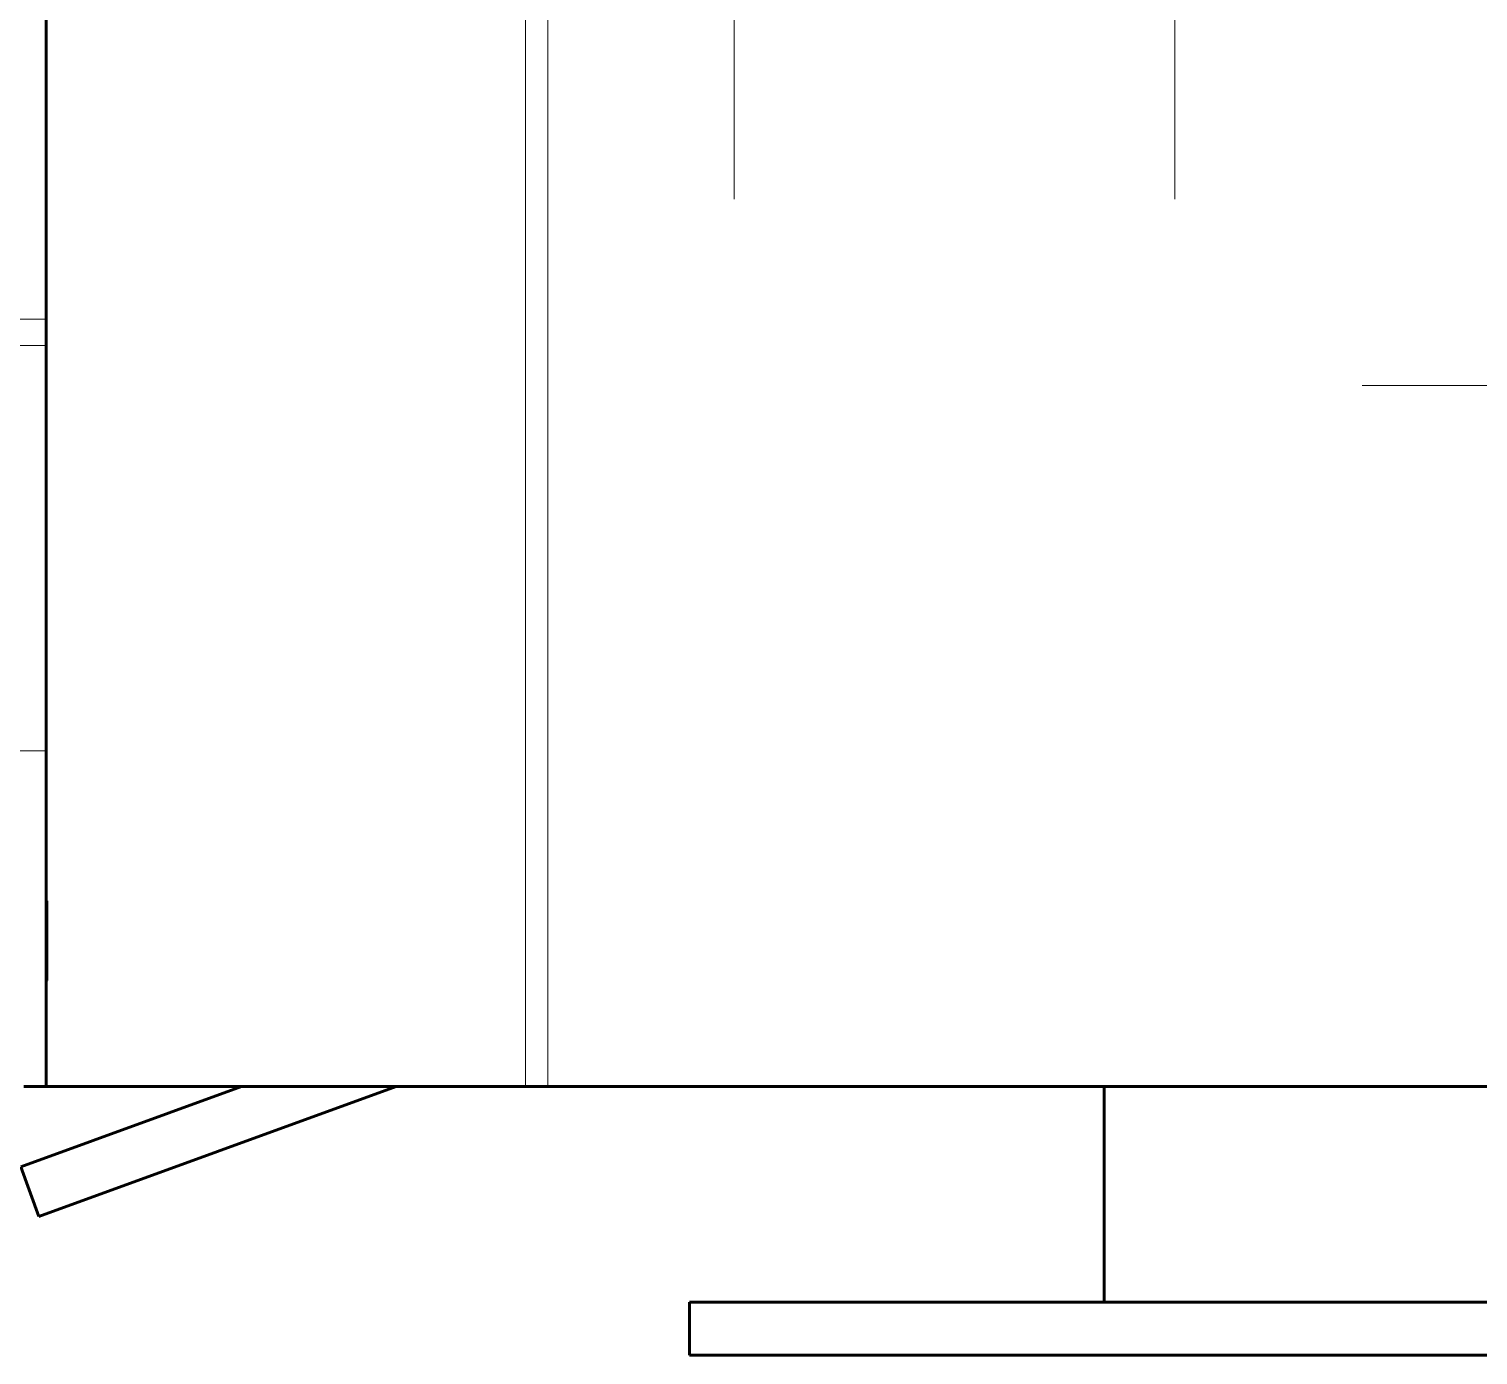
# Model space of a CAD drawing. Header units: millimetres. Extents: x 0 to 594, y 0 to 420.
# Drawn here: x 462.262 to 465.551, y 81.88 to 84.889 of the extents above; entities that cross this region are included whole.
import ezdxf

# ---------------------------------------------------------------- set-up
doc = ezdxf.new("R2010")
doc.units = ezdxf.units.MM
for name, pattern in [('K5LT_AXLED', [19.5, 15, -1.5, 1.5, -1.5]), ('K5LT_BASIC', [0]), ('K5LT_THIN', [0])]:
    doc.linetypes.add(name, pattern=pattern)
doc.layers.add('Системный слой', color=7, linetype='Continuous')

# ---------------------------------------------------------------- blocks, each defined once
blk = doc.blocks.new('U640')
at = {"layer": 'Системный слой', "color": 30, "linetype": 'K5LT_AXLED', "lineweight": 18, "true_color": 0xff8000}
blk.add_line((464.8626, 86.7624), (464.8626, 84.5024), dxfattribs=at)
blk = doc.blocks.new('U641')
at = {"layer": 'Системный слой', "color": 30, "linetype": 'K5LT_AXLED', "lineweight": 18, "true_color": 0xff8000}
blk.add_line((463.8626, 86.7624), (463.8626, 84.5024), dxfattribs=at)
blk = doc.blocks.new('U645')
at = {"layer": 'Системный слой', "color": 30, "linetype": 'K5LT_AXLED', "lineweight": 18, "true_color": 0xff8000}
blk.add_line((464.8626, 86.7624), (464.8626, 84.5504), dxfattribs=at)
blk = doc.blocks.new('U646')
at = {"layer": 'Системный слой', "color": 30, "linetype": 'K5LT_AXLED', "lineweight": 18, "true_color": 0xff8000}
blk.add_line((463.8626, 86.7624), (463.8626, 84.5504), dxfattribs=at)
blk = doc.blocks.new('U642')
at = {"layer": 'Системный слой'}
for name in ['U646', 'U645']:
    blk.add_blockref(name, (0, 0), dxfattribs=at)
blk = doc.blocks.new('U637')
at = {"layer": 'Системный слой'}
for name in ['U642', 'U641', 'U640']:
    blk.add_blockref(name, (0, 0), dxfattribs=at)
blk = doc.blocks.new('U663')
at = {"layer": 'Системный слой', "color": 5, "linetype": 'K5LT_BASIC', "lineweight": 60, "true_color": 0x0000ff}
for p, q in [((463.961, 86.2795), (463.761, 86.2795)), ((463.761, 86.2795), (463.761, 86.1595)), ((463.961, 86.2795), (465.721, 86.2795)), ((463.761, 86.1595), (463.961, 86.1595)), ((463.961, 86.1595), (465.721, 86.1595)), ((465.841, 86.0395), (465.841, 82.1195)), ((465.961, 86.0395), (465.961, 82.1195)), ((463.761, 81.9995), (463.761, 81.8795)), ((463.961, 81.9995), (463.761, 81.9995)), ((465.721, 81.9995), (463.961, 81.9995)), ((463.761, 81.8795), (463.961, 81.8795)), ((465.721, 81.8795), (463.961, 81.8795))]:
    blk.add_line(p, q, dxfattribs=at)
at = {"layer": 'Системный слой', "color": 30, "linetype": 'K5LT_AXLED', "lineweight": 18, "true_color": 0xff8000}
blk.add_line((466.1337, 84.0795), (465.2884, 84.0795), dxfattribs=at)
at = {"layer": 'Системный слой', "color": 5, "linetype": 'K5LT_BASIC', "lineweight": 60, "true_color": 0x0000ff}
for centre, radius, start, end in [((465.721, 86.0395), 0.24, 0, 90), ((465.721, 86.0395), 0.12, 0, 90), ((465.721, 82.1195), 0.12, 270, 0), ((465.721, 82.1195), 0.24, 270, 0)]:
    blk.add_arc(centre, radius, start, end, dxfattribs=at)

msp = doc.modelspace()

# ---------------------------------------------------------------- linework, layer by layer
at = {"layer": 'Системный слой', "color": 5, "linetype": 'K5LT_BASIC', "lineweight": 60, "true_color": 0x0000ff}
for p, q in [((462.30111, 82.48911), (462.30111, 85.68911)), ((462.30271, 82.91038), (462.30111, 82.91038)), ((462.30271, 82.91038), (462.30271, 82.72911)), ((462.30111, 82.72911), (462.30271, 82.72911)), ((462.24336, 82.30662), (462.74474, 82.48911)), ((462.30111, 82.48911), (462.2504, 82.48911)), ((462.2844, 82.19386), (463.09559, 82.48911)), ((463.38868, 82.48911), (462.30111, 82.48911)), ((463.4394, 82.48911), (463.38868, 82.48911)), ((465.5994, 82.48911), (463.4394, 82.48911)), ((464.7026, 82.48911), (464.7026, 81.99951)), ((462.2844, 82.19386), (462.24336, 82.30662))]:
    msp.add_line(p, q, dxfattribs=at)
at = {"layer": 'Системный слой', "color": 7, "linetype": 'K5LT_THIN', "lineweight": 18}
for p, q in [((463.38868, 85.68911), (463.38868, 82.48911)), ((463.4394, 85.68911), (463.4394, 82.48911)), ((462.30111, 84.23038), (303.73248, 84.23038)), ((462.30111, 84.1709), (303.7158, 84.1709)), ((462.30111, 83.2509), (303.35887, 83.2509))]:
    msp.add_line(p, q, dxfattribs=at)
at = {"layer": 'Системный слой', "color": 5, "linetype": 'K5LT_BASIC', "lineweight": 60, "true_color": 0x0000ff}
msp.add_open_spline([(462.30271, 82.72911), (462.30218, 82.72896), (462.30165, 82.7288), (462.30111, 82.72865)], degree=3, dxfattribs=at)

# ---------------------------------------------------------------- block references
at = {"layer": 'Системный слой'}
for name in ['U637', 'U663']:
    msp.add_blockref(name, (0, 0), dxfattribs=at)

doc.saveas('drawing.dxf')
